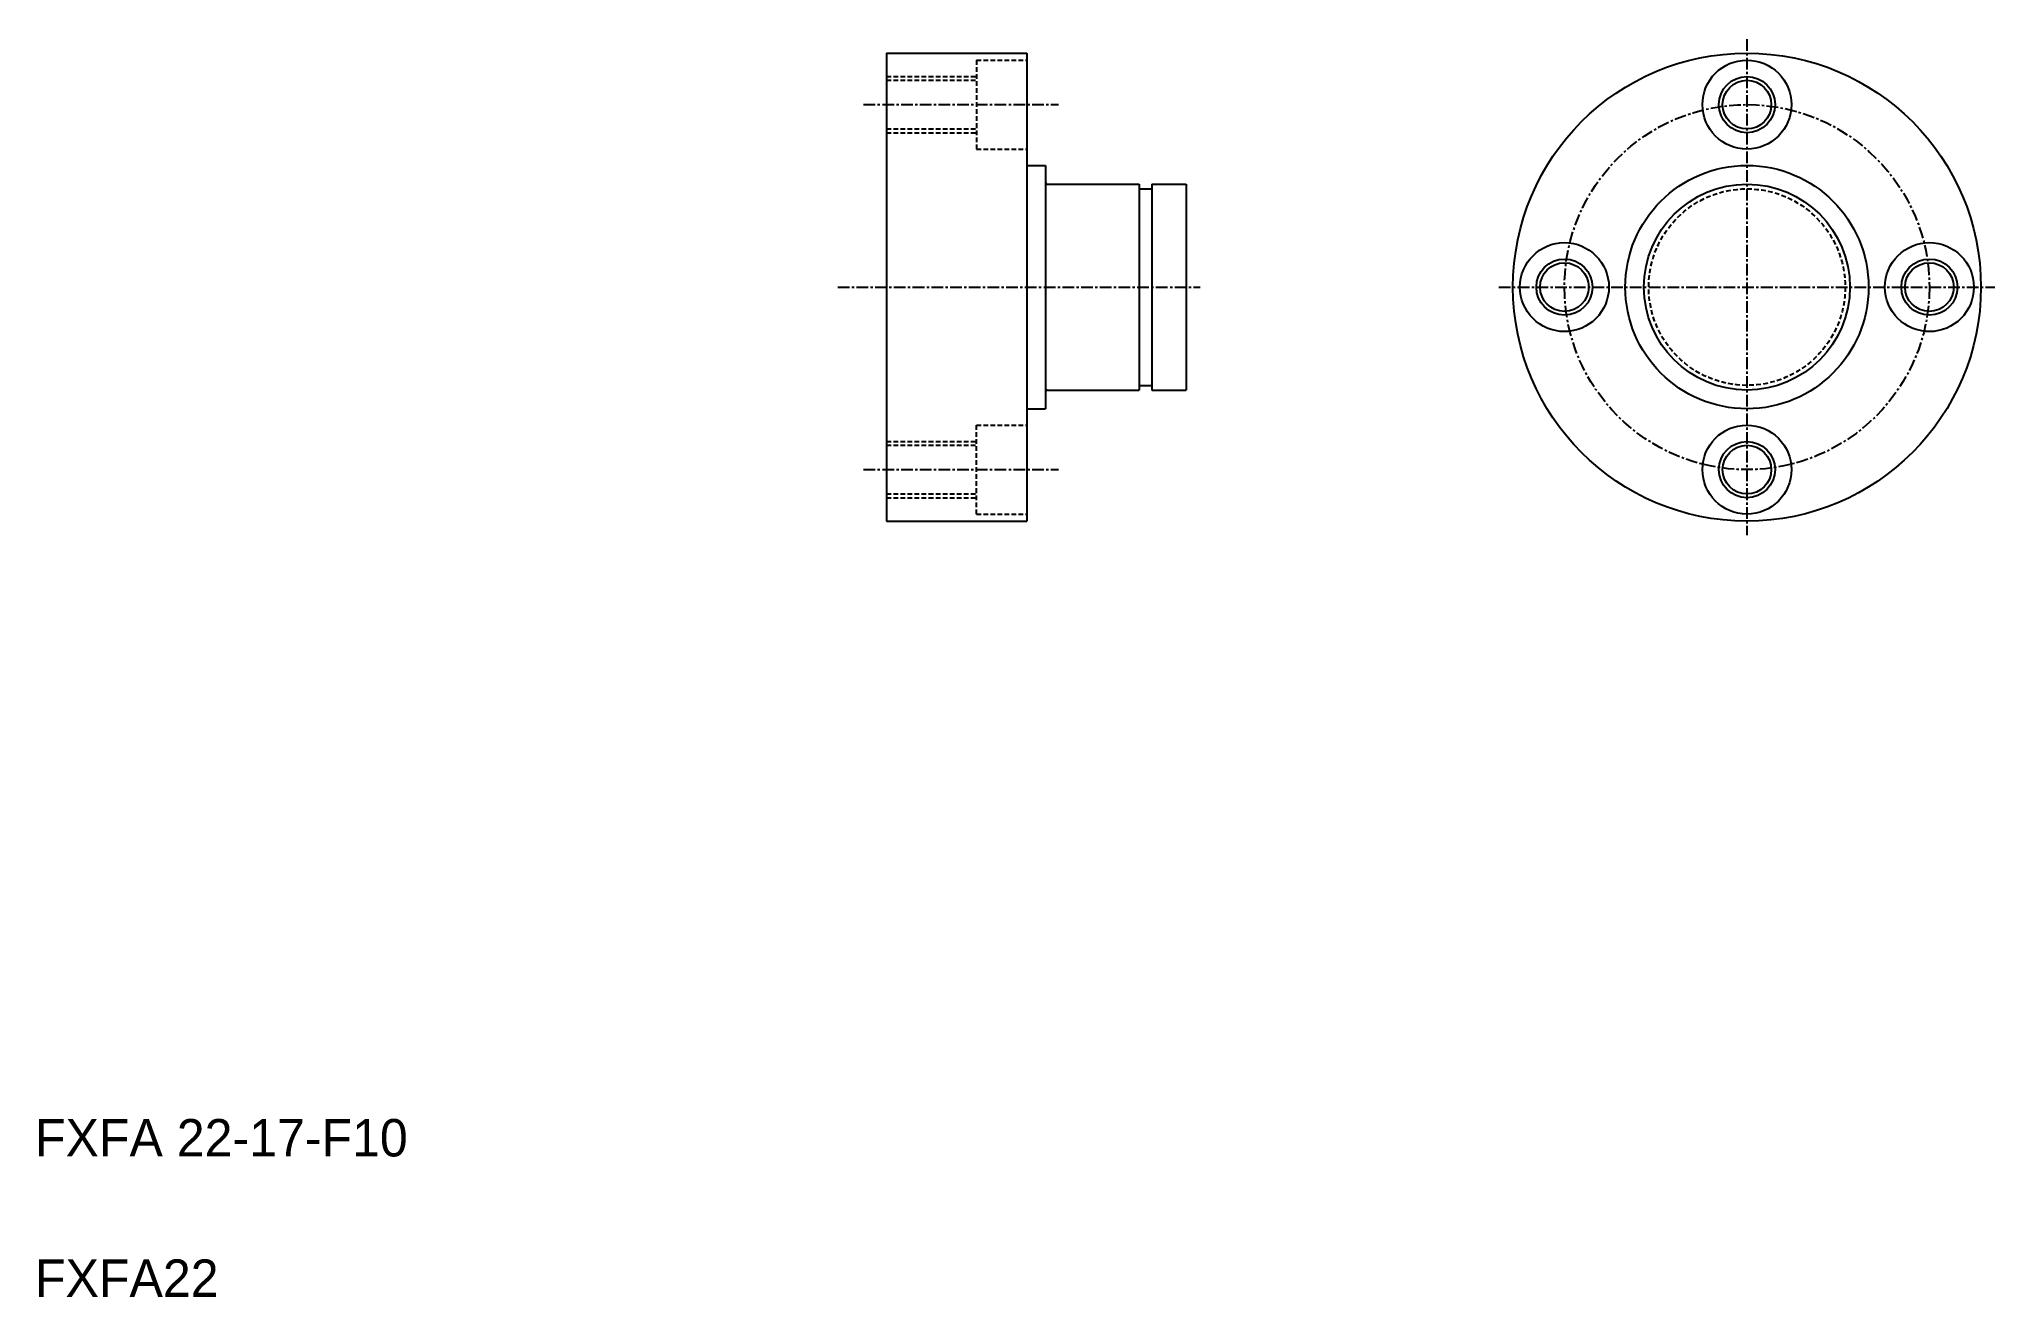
# Model space of a CAD drawing. Extents: x 32 to 241, y 130 to 265.
import ezdxf

# ---------------------------------------------------------------- set-up
doc = ezdxf.new("R2010")
doc.units = 0
doc.linetypes.add('CENTER', pattern=[2, 1.25, -0.25, 0.25, -0.25])
doc.linetypes.add('DASHED', pattern=[0.75, 0.5, -0.25])
doc.layers.get('0').update_dxf_attribs({"linetype": 'CONTINUOUS'})
doc.layers.add('CENTER', color=1, linetype='CENTER')

msp = doc.modelspace()

# ---------------------------------------------------------------- linework, layer by layer
at = {"color": 7, "linetype": 'CONTINUOUS'}
for p, q in [((122.67, 263.03), (122.67, 213.03)), ((122.67, 263.03), (137.67, 263.03)), ((137.67, 263.03), (137.67, 213.03)), ((137.67, 251.03), (139.67, 251.03)), ((137.67, 251.03), (137.67, 251.03)), ((139.67, 251.03), (139.67, 225.03)), ((139.87, 249.03), (149.67, 249.03)), ((149.67, 249.03), (149.67, 227.03)), ((151.02, 249.03), (151.02, 227.03)), ((151.02, 249.03), (154.67, 249.03)), ((154.67, 249.03), (154.67, 227.03)), ((149.67, 248.53), (151.02, 248.53)), ((137.67, 238.03), (137.67, 238.03)), ((139.87, 227.03), (149.67, 227.03)), ((149.67, 227.53), (151.02, 227.53)), ((151.02, 227.03), (154.67, 227.03)), ((137.67, 225.03), (137.67, 225.03)), ((137.67, 225.03), (139.67, 225.03)), ((122.67, 213.03), (137.67, 213.03))]:
    msp.add_line(p, q, dxfattribs=at)
at = {"color": 3, "linetype": 'DASHED'}
for p, q in [((132.27, 262.28), (132.27, 252.78)), ((132.27, 262.28), (137.67, 262.28)), ((122.67, 260.53), (132.27, 260.53)), ((122.67, 260.13), (132.27, 260.13)), ((122.67, 254.93), (132.27, 254.93)), ((122.67, 254.53), (132.27, 254.53)), ((132.27, 252.78), (137.67, 252.78)), ((132.27, 223.28), (137.67, 223.28)), ((132.27, 213.78), (132.27, 223.28)), ((122.67, 221.53), (132.27, 221.53)), ((122.67, 221.13), (132.27, 221.13)), ((122.67, 215.93), (132.27, 215.93)), ((122.67, 215.53), (132.27, 215.53)), ((132.27, 213.78), (137.67, 213.78))]:
    msp.add_line(p, q, dxfattribs=at)
at = {"color": 7, "linetype": 'CONTINUOUS'}
for centre, radius in [((214.61, 238.03), 25), ((214.61, 257.53), 4.75), ((214.61, 257.53), 2.6), ((214.61, 238.03), 13), ((214.61, 238.03), 11), ((195.11, 238.03), 4.75), ((234.11, 238.03), 4.75), ((195.11, 238.03), 2.6), ((234.11, 238.03), 2.6), ((214.61, 218.53), 4.75), ((214.61, 218.53), 2.6)]:
    msp.add_circle(centre, radius, dxfattribs=at)
at = {"color": 3, "linetype": 'CONTINUOUS'}
for centre in [(214.61, 257.53), (195.11, 238.03), (234.11, 238.03), (214.61, 218.53)]:
    msp.add_circle(centre, 3, dxfattribs=at)
at = {"color": 3, "linetype": 'DASHED'}
msp.add_circle((214.61, 238.03), 10.5, dxfattribs=at)
at = {"color": 7, "linetype": 'CONTINUOUS'}
for centre, start, end in [((139.87, 249.23), 180, 270), ((139.87, 226.83), 90, 180)]:
    msp.add_arc(centre, 0.2, start, end, dxfattribs=at)
at = {"layer": 'CENTER', "color": 1, "linetype": 'CENTER'}
for p, q in [((214.61, 264.53), (214.61, 211.53)), ((120.22, 257.53), (141.03, 257.53)), ((117.46, 238.03), (156.17, 238.03)), ((188.11, 238.03), (241.11, 238.03)), ((120.22, 218.53), (141.03, 218.53))]:
    msp.add_line(p, q, dxfattribs=at)
msp.add_circle((214.61, 238.03), 19.5, dxfattribs=at)

# ---------------------------------------------------------------- texts
at = {"color": 7, "linetype": 'CONTINUOUS'}
for s, p in [('FXFA 22-17-F10', (31.67, 145.14)), ('FXFA22', (31.67, 130.14))]:
    msp.add_text(s, height=4, dxfattribs=at).set_placement(p)

doc.saveas('drawing.dxf')
